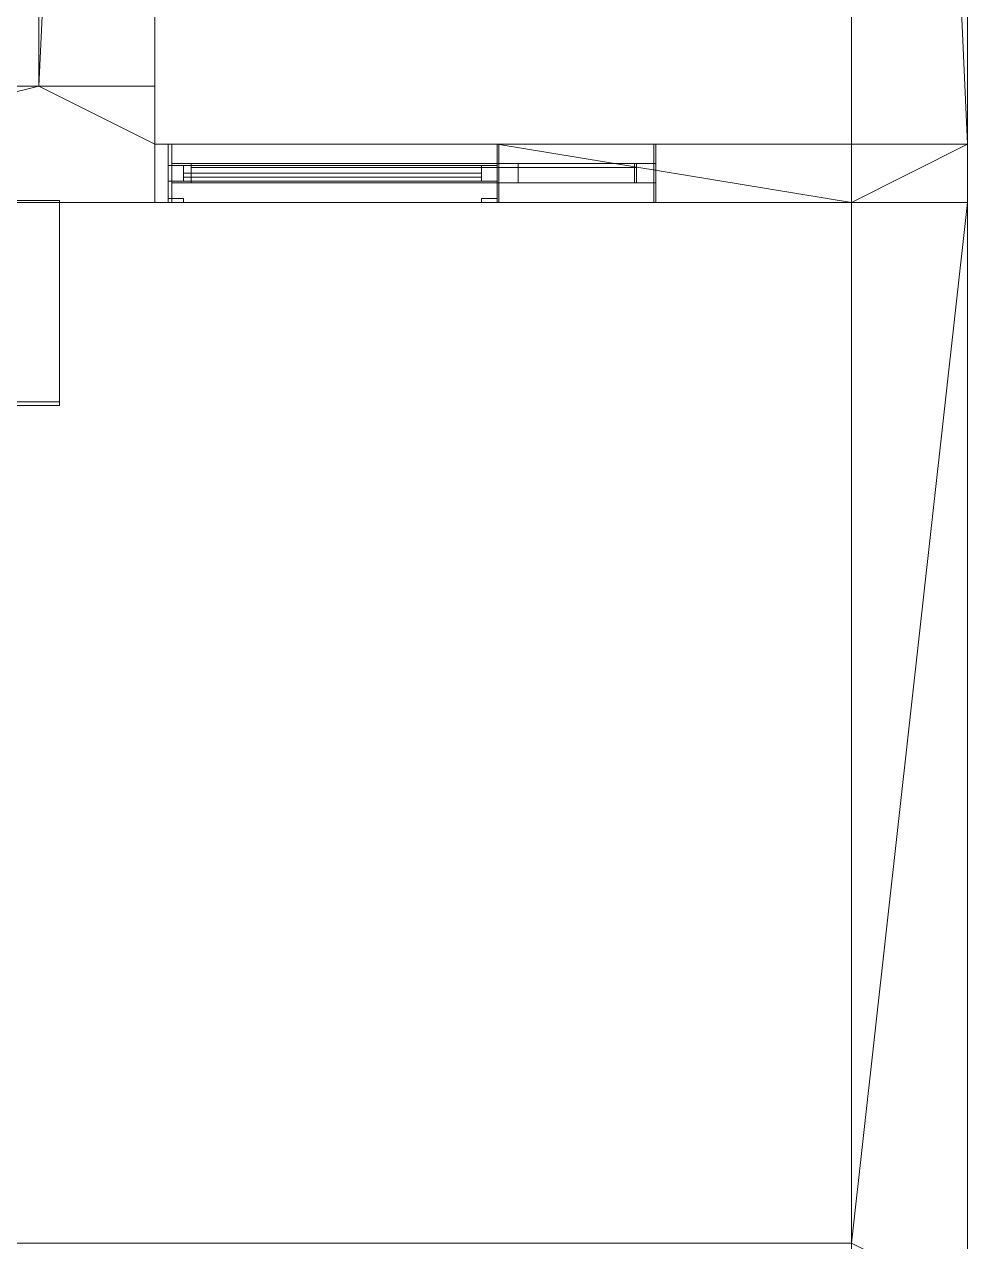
# Model space of a CAD drawing. Header units: millimetres. Extents: x -152400 to 152400, y -152400 to 152400.
# Drawn here: x 1605 to 4041, y 4461 to 7605 of the extents above; entities that cross this region are included whole.
import ezdxf

# ---------------------------------------------------------------- set-up
doc = ezdxf.new("R2010")
doc.units = ezdxf.units.MM
for name, color, linetype, lineweight in [('A-DOOR', 31, 'Continuous', 15), ('A-FLOR', 192, 'Continuous', 15), ('A-GENM', 13, 'Continuous', 9), ('A-GLAZ', 151, 'Continuous', 15), ('A-WALL', 113, 'Continuous', 15)]:
    doc.layers.add(name, color=color, linetype=linetype, lineweight=lineweight)

# ---------------------------------------------------------------- blocks, each defined once
blk = doc.blocks.new('door_205 - door_205-2050832-Cover Sheet View')
at = {"layer": 'A-DOOR', "lineweight": 18}
for p, q in [((-425, -65), (-385, -65)), ((-425, -75), (-425, -65)), ((-385, -75), (-425, -75)), ((-385, -65), (-385, -75)), ((-375, -75), (-385, -75)), ((385, -65), (425, -65)), ((385, -75), (385, -65)), ((425, -75), (385, -75)), ((425, -65), (425, -75))]:
    blk.add_line(p, q, dxfattribs=at)
mesh = blk.add_polyface(dxfattribs=at)
corners = [(-425, 20, 2100), (425, 20, 2100), (425, 20), (385, 20), (385, 20, 2060), (-385, 20, 2060), (-385, 20), (-425, 20)]
mesh.append_faces([[corners[k] for k in face] for face in [(4, 5, 0, 1)]], dxfattribs={"vtx1": -1, "vtx3": -1})
mesh.append_faces([[corners[k] for k in face] for face in [(2, 3, 4, 1)]], dxfattribs={"vtx2": -1})
mesh.append_faces([[corners[k] for k in face] for face in [(5, 6, 7, 0)]], dxfattribs={"vtx3": -1})
mesh = blk.add_polyface(dxfattribs=at)
corners = [(-425, -20), (-425, -20, 2100), (-425, 20, 2100), (-425, 20)]
mesh.append_faces([[corners[k] for k in face] for face in [(0, 1, 2, 3)]])
mesh = blk.add_polyface(dxfattribs=at)
corners = [(-385, -20), (-425, -20), (-425, 20), (-385, 20)]
mesh.append_faces([[corners[k] for k in face] for face in [(3, 0, 1, 2)]])
mesh = blk.add_polyface(dxfattribs=at)
corners = [(-425, -20, 2100), (425, -20, 2100), (425, 20, 2100), (-425, 20, 2100)]
mesh.append_faces([[corners[k] for k in face] for face in [(3, 0, 1, 2)]])
mesh = blk.add_polyface(dxfattribs=at)
corners = [(-385, -20, 2060), (-385, -20), (-385, 20), (-385, 20, 2060)]
mesh.append_faces([[corners[k] for k in face] for face in [(0, 1, 2, 3)]])
mesh = blk.add_polyface(dxfattribs=at)
corners = [(385, -20, 2060), (-385, -20, 2060), (-385, 20, 2060), (385, 20, 2060)]
mesh.append_faces([[corners[k] for k in face] for face in [(0, 1, 2, 3)]])
mesh = blk.add_polyface(dxfattribs=at)
corners = [(385, 0, 2060), (385, 0), (-385, 0), (-385, 0, 2060)]
mesh.append_faces([[corners[k] for k in face] for face in [(2, 3, 0, 1)]])
mesh = blk.add_polyface(dxfattribs=at)
corners = [(-385, -10, 2060), (385, -10, 2060), (385, 0, 2060), (-385, 0, 2060)]
mesh.append_faces([[corners[k] for k in face] for face in [(0, 1, 2, 3)]])
mesh = blk.add_polyface(dxfattribs=at)
corners = [(-385, -10), (-385, -10, 2060), (-385, 0, 2060), (-385, 0)]
mesh.append_faces([[corners[k] for k in face] for face in [(0, 1, 2, 3)]])
mesh = blk.add_polyface(dxfattribs=at)
corners = [(385, -10), (-385, -10), (-385, 0), (385, 0)]
mesh.append_faces([[corners[k] for k in face] for face in [(0, 1, 2, 3)]])
mesh = blk.add_polyface(dxfattribs=at)
corners = [(385, -20), (385, -20, 2060), (385, 20, 2060), (385, 20)]
mesh.append_faces([[corners[k] for k in face] for face in [(0, 1, 2, 3)]])
mesh = blk.add_polyface(dxfattribs=at)
corners = [(425, -20), (385, -20), (385, 20), (425, 20)]
mesh.append_faces([[corners[k] for k in face] for face in [(0, 1, 2, 3)]])
mesh = blk.add_polyface(dxfattribs=at)
corners = [(385, -10, 2060), (385, -10), (385, 0), (385, 0, 2060)]
mesh.append_faces([[corners[k] for k in face] for face in [(0, 1, 2, 3)]])
mesh = blk.add_polyface(dxfattribs=at)
corners = [(425, -20, 2100), (425, -20), (425, 20), (425, 20, 2100)]
mesh.append_faces([[corners[k] for k in face] for face in [(0, 1, 2, 3)]])
mesh = blk.add_polyface(dxfattribs=at)
corners = [(-425, -20, 2100), (-425, -20), (-385, -20), (-385, -20, 2060), (385, -20, 2060), (385, -20), (425, -20), (425, -20, 2100)]
mesh.append_faces([[corners[k] for k in face] for face in [(3, 0, 1, 2)]], dxfattribs={"vtx0": -1})
mesh.append_faces([[corners[k] for k in face] for face in [(0, 3, 4, 7)]], dxfattribs={"vtx0": -1, "vtx2": -1})
mesh.append_faces([[corners[k] for k in face] for face in [(6, 7, 4, 5)]], dxfattribs={"vtx1": -1})
mesh = blk.add_polyface(dxfattribs=at)
corners = [(385, -10, 2060), (-385, -10, 2060), (-385, -10), (385, -10)]
mesh.append_faces([[corners[k] for k in face] for face in [(3, 0, 1, 2)]])
blk = doc.blocks.new('window_218 - window_218-2050815-Cover Sheet View')
at = {"layer": 'A-GLAZ', "lineweight": 18}
mesh = blk.add_polyface(dxfattribs=at)
corners = [(-200, -25, 800), (-200, -25, 2200), (-200, 25, 2200), (-200, 25, 800)]
mesh.append_faces([[corners[k] for k in face] for face in [(0, 1, 2, 3)]])
mesh = blk.add_polyface(dxfattribs=at)
corners = [(200, -25, 800), (-200, -25, 800), (-200, 25, 800), (200, 25, 800)]
mesh.append_faces([[corners[k] for k in face] for face in [(3, 0, 1, 2)]])
mesh = blk.add_polyface(dxfattribs=at)
corners = [(-200, 25, 2200), (200, 25, 2200), (200, 25, 800), (-200, 25, 800), (-150, 25, 2150), (-150, 25, 850), (150, 25, 850), (150, 25, 2150)]
mesh.append_faces([[corners[k] for k in face] for face in [(3, 5, 6, 2), (5, 3, 0, 4)]], dxfattribs={"vtx0": -1, "vtx2": -1})
mesh.append_faces([[corners[k] for k in face] for face in [(1, 2, 6, 7), (7, 4, 0, 1)]], dxfattribs={"vtx1": -1, "vtx3": -1})
mesh = blk.add_polyface(dxfattribs=at)
corners = [(-200, -25, 2200), (200, -25, 2200), (200, 25, 2200), (-200, 25, 2200)]
mesh.append_faces([[corners[k] for k in face] for face in [(3, 0, 1, 2)]])
mesh = blk.add_polyface(dxfattribs=at)
corners = [(-150, -25, 850), (150, -25, 850), (150, 25, 850), (-150, 25, 850)]
mesh.append_faces([[corners[k] for k in face] for face in [(0, 1, 2, 3)]])
mesh = blk.add_polyface(dxfattribs=at)
corners = [(-150, -25, 2150), (-150, -25, 850), (-150, 25, 850), (-150, 25, 2150)]
mesh.append_faces([[corners[k] for k in face] for face in [(3, 0, 1, 2)]])
mesh = blk.add_polyface(dxfattribs=at)
corners = [(150, -25, 2150), (-150, -25, 2150), (-150, 25, 2150), (150, 25, 2150)]
mesh.append_faces([[corners[k] for k in face] for face in [(0, 1, 2, 3)]])
at = {"layer": 'A-GLAZ', "lineweight": 18, "transparency": 33554432}
mesh = blk.add_polyface(dxfattribs=at)
corners = [(-150, 25, 2150), (150, 25, 2150), (150, 25, 850), (-150, 25, 850)]
mesh.append_faces([[corners[k] for k in face] for face in [(3, 0, 1, 2)]])
mesh = blk.add_polyface(dxfattribs=at)
corners = [(-150, 25, 850), (150, 25, 850), (150, 15, 850), (-150, 15, 850)]
mesh.append_faces([[corners[k] for k in face] for face in [(0, 1, 2, 3)]])
mesh = blk.add_polyface(dxfattribs=at)
corners = [(-150, 25, 2150), (-150, 25, 850), (-150, 15, 850), (-150, 15, 2150)]
mesh.append_faces([[corners[k] for k in face] for face in [(0, 1, 2, 3)]])
mesh = blk.add_polyface(dxfattribs=at)
corners = [(150, 25, 2150), (-150, 25, 2150), (-150, 15, 2150), (150, 15, 2150)]
mesh.append_faces([[corners[k] for k in face] for face in [(0, 1, 2, 3)]])
mesh = blk.add_polyface(dxfattribs=at)
corners = [(-150, 15, 2150), (-150, 15, 850), (150, 15, 850), (150, 15, 2150)]
mesh.append_faces([[corners[k] for k in face] for face in [(2, 3, 0, 1)]])
at = {"layer": 'A-GLAZ', "lineweight": 18}
mesh = blk.add_polyface(dxfattribs=at)
corners = [(150, -25, 850), (150, -25, 2150), (150, 25, 2150), (150, 25, 850)]
mesh.append_faces([[corners[k] for k in face] for face in [(3, 0, 1, 2)]])
at = {"layer": 'A-GLAZ', "lineweight": 18, "transparency": 33554432}
mesh = blk.add_polyface(dxfattribs=at)
corners = [(150, 25, 850), (150, 25, 2150), (150, 15, 2150), (150, 15, 850)]
mesh.append_faces([[corners[k] for k in face] for face in [(0, 1, 2, 3)]])
at = {"layer": 'A-GLAZ', "lineweight": 18}
mesh = blk.add_polyface(dxfattribs=at)
corners = [(200, -25, 2200), (200, -25, 800), (200, 25, 800), (200, 25, 2200)]
mesh.append_faces([[corners[k] for k in face] for face in [(0, 1, 2, 3)]])
mesh = blk.add_polyface(dxfattribs=at)
corners = [(-200, -25, 2200), (-200, -25, 800), (200, -25, 800), (200, -25, 2200), (-150, -25, 2150), (150, -25, 2150), (150, -25, 850), (-150, -25, 850)]
mesh.append_faces([[corners[k] for k in face] for face in [(0, 4, 5, 3), (4, 0, 1, 7)]], dxfattribs={"vtx0": -1, "vtx2": -1})
mesh.append_faces([[corners[k] for k in face] for face in [(2, 3, 5, 6), (6, 7, 1, 2)]], dxfattribs={"vtx1": -1, "vtx3": -1})
blk = doc.blocks.new('window_218 - window_218-2050817-Cover Sheet View')
at = {"layer": 'A-GLAZ', "lineweight": 18}
mesh = blk.add_polyface(dxfattribs=at)
corners = [(-625.1, -25, 800), (-625.1, -25, 1200), (-625.1, 25, 1200), (-625.1, 25, 800)]
mesh.append_faces([[corners[k] for k in face] for face in [(0, 1, 2, 3)]])
mesh = blk.add_polyface(dxfattribs=at)
corners = [(625.1, -25, 800), (-625.1, -25, 800), (-625.1, 25, 800), (625.1, 25, 800)]
mesh.append_faces([[corners[k] for k in face] for face in [(3, 0, 1, 2)]])
mesh = blk.add_polyface(dxfattribs=at)
corners = [(-625.1, 25, 1200), (625.1, 25, 1200), (625.1, 25, 800), (-625.1, 25, 800), (-575.1, 25, 1150), (-575.1, 25, 850), (575.1, 25, 850), (575.1, 25, 1150)]
mesh.append_faces([[corners[k] for k in face] for face in [(3, 5, 6, 2), (2, 6, 7, 1)]], dxfattribs={"vtx0": -1, "vtx2": -1})
mesh.append_faces([[corners[k] for k in face] for face in [(4, 5, 3, 0), (7, 4, 0, 1)]], dxfattribs={"vtx1": -1, "vtx3": -1})
mesh = blk.add_polyface(dxfattribs=at)
corners = [(-625.1, -25, 1200), (625.1, -25, 1200), (625.1, 25, 1200), (-625.1, 25, 1200)]
mesh.append_faces([[corners[k] for k in face] for face in [(3, 0, 1, 2)]])
mesh = blk.add_polyface(dxfattribs=at)
corners = [(-575.1, -25, 850), (575.1, -25, 850), (575.1, 25, 850), (-575.1, 25, 850)]
mesh.append_faces([[corners[k] for k in face] for face in [(0, 1, 2, 3)]])
mesh = blk.add_polyface(dxfattribs=at)
corners = [(-575.1, -25, 1150), (-575.1, -25, 850), (-575.1, 25, 850), (-575.1, 25, 1150)]
mesh.append_faces([[corners[k] for k in face] for face in [(0, 1, 2, 3)]])
mesh = blk.add_polyface(dxfattribs=at)
corners = [(575.1, -25, 1150), (-575.1, -25, 1150), (-575.1, 25, 1150), (575.1, 25, 1150)]
mesh.append_faces([[corners[k] for k in face] for face in [(0, 1, 2, 3)]])
at = {"layer": 'A-GLAZ', "lineweight": 18, "transparency": 33554432}
mesh = blk.add_polyface(dxfattribs=at)
corners = [(-575.1, 25, 1150), (575.1, 25, 1150), (575.1, 25, 850), (-575.1, 25, 850)]
mesh.append_faces([[corners[k] for k in face] for face in [(3, 0, 1, 2)]])
mesh = blk.add_polyface(dxfattribs=at)
corners = [(-575.1, 25, 850), (575.1, 25, 850), (575.1, 15, 850), (-575.1, 15, 850)]
mesh.append_faces([[corners[k] for k in face] for face in [(0, 1, 2, 3)]])
mesh = blk.add_polyface(dxfattribs=at)
corners = [(-575.1, 25, 1150), (-575.1, 25, 850), (-575.1, 15, 850), (-575.1, 15, 1150)]
mesh.append_faces([[corners[k] for k in face] for face in [(0, 1, 2, 3)]])
mesh = blk.add_polyface(dxfattribs=at)
corners = [(575.1, 25, 1150), (-575.1, 25, 1150), (-575.1, 15, 1150), (575.1, 15, 1150)]
mesh.append_faces([[corners[k] for k in face] for face in [(0, 1, 2, 3)]])
mesh = blk.add_polyface(dxfattribs=at)
corners = [(-575.1, 15, 1150), (-575.1, 15, 850), (575.1, 15, 850), (575.1, 15, 1150)]
mesh.append_faces([[corners[k] for k in face] for face in [(2, 3, 0, 1)]])
at = {"layer": 'A-GLAZ', "lineweight": 18}
mesh = blk.add_polyface(dxfattribs=at)
corners = [(575.1, -25, 850), (575.1, -25, 1150), (575.1, 25, 1150), (575.1, 25, 850)]
mesh.append_faces([[corners[k] for k in face] for face in [(0, 1, 2, 3)]])
at = {"layer": 'A-GLAZ', "lineweight": 18, "transparency": 33554432}
mesh = blk.add_polyface(dxfattribs=at)
corners = [(575.1, 25, 850), (575.1, 25, 1150), (575.1, 15, 1150), (575.1, 15, 850)]
mesh.append_faces([[corners[k] for k in face] for face in [(0, 1, 2, 3)]])
at = {"layer": 'A-GLAZ', "lineweight": 18}
mesh = blk.add_polyface(dxfattribs=at)
corners = [(625.1, -25, 1200), (625.1, -25, 800), (625.1, 25, 800), (625.1, 25, 1200)]
mesh.append_faces([[corners[k] for k in face] for face in [(0, 1, 2, 3)]])
mesh = blk.add_polyface(dxfattribs=at)
corners = [(-625.1, -25, 1200), (-625.1, -25, 800), (625.1, -25, 800), (625.1, -25, 1200), (-575.1, -25, 1150), (575.1, -25, 1150), (575.1, -25, 850), (-575.1, -25, 850)]
mesh.append_faces([[corners[k] for k in face] for face in [(0, 4, 5, 3), (3, 5, 6, 2)]], dxfattribs={"vtx0": -1, "vtx2": -1})
mesh.append_faces([[corners[k] for k in face] for face in [(7, 4, 0, 1), (6, 7, 1, 2)]], dxfattribs={"vtx1": -1, "vtx3": -1})
blk = doc.blocks.new('db74ce14813eb0d5c54c8992806b22fb846ee34c - db74ce14813eb0d5c54c8992806b22fb846ee34c-2050852-Cover Sheet View')
at = {"layer": 'A-GENM'}
mesh = blk.add_polyface(dxfattribs=at)
corners = [(260, 635, 870), (-260, 635, 870), (-260, -635, 870), (260, -635, 870)]
mesh.append_faces([[corners[k] for k in face] for face in [(3, 0, 1, 2)]])
mesh = blk.add_polyface(dxfattribs=at)
corners = [(260, 635), (260, -635), (-260, -635), (-260, 635)]
mesh.append_faces([[corners[k] for k in face] for face in [(2, 3, 0, 1)]])
mesh = blk.add_polyface(dxfattribs=at)
corners = [(-260, 635, 870), (260, 635, 870), (260, 635), (-260, 635)]
mesh.append_faces([[corners[k] for k in face] for face in [(0, 1, 2, 3)]])
mesh = blk.add_polyface(dxfattribs=at)
corners = [(-260, -635, 870), (-260, 635, 870), (-260, 635), (-260, -635)]
mesh.append_faces([[corners[k] for k in face] for face in [(3, 0, 1, 2)]])
mesh = blk.add_polyface(dxfattribs=at)
corners = [(270, -635, 900), (270, 635, 900), (-260, 635, 900), (-260, -635, 900)]
mesh.append_faces([[corners[k] for k in face] for face in [(3, 0, 1, 2)]])
mesh = blk.add_polyface(dxfattribs=at)
corners = [(270, -635, 870), (-260, -635, 870), (-260, 635, 870), (270, 635, 870)]
mesh.append_faces([[corners[k] for k in face] for face in [(2, 3, 0, 1)]])
mesh = blk.add_polyface(dxfattribs=at)
corners = [(-260, 635, 900), (270, 635, 900), (270, 635, 870), (-260, 635, 870)]
mesh.append_faces([[corners[k] for k in face] for face in [(0, 1, 2, 3)]])
mesh = blk.add_polyface(dxfattribs=at)
corners = [(-260, -635, 900), (-260, 635, 900), (-260, 635, 870), (-260, -635, 870)]
mesh.append_faces([[corners[k] for k in face] for face in [(0, 1, 2, 3)]])
mesh = blk.add_polyface(dxfattribs=at)
corners = [(260, 635, 870), (260, -635, 870), (260, -635), (260, 635)]
mesh.append_faces([[corners[k] for k in face] for face in [(3, 0, 1, 2)]])
mesh = blk.add_polyface(dxfattribs=at)
corners = [(260, 635, 870), (260, 635, 80), (260, 0, 80), (260, 0, 870)]
mesh.append_faces([[corners[k] for k in face] for face in [(2, 3, 0, 1)]])
mesh = blk.add_polyface(dxfattribs=at)
corners = [(270, 0, 870), (270, 635, 870), (260, 635, 870), (260, 0, 870)]
mesh.append_faces([[corners[k] for k in face] for face in [(0, 1, 2, 3)]])
mesh = blk.add_polyface(dxfattribs=at)
corners = [(270, 635, 80), (270, 0, 80), (260, 0, 80), (260, 635, 80)]
mesh.append_faces([[corners[k] for k in face] for face in [(0, 1, 2, 3)]])
mesh = blk.add_polyface(dxfattribs=at)
corners = [(270, 635, 870), (270, 635, 80), (260, 635, 80), (260, 635, 870)]
mesh.append_faces([[corners[k] for k in face] for face in [(0, 1, 2, 3)]])
mesh = blk.add_polyface(dxfattribs=at)
corners = [(270, 635, 870), (270, 0, 870), (270, 0, 80), (270, 635, 80)]
mesh.append_faces([[corners[k] for k in face] for face in [(3, 0, 1, 2)]])
mesh = blk.add_polyface(dxfattribs=at)
corners = [(270, 635, 900), (270, -635, 900), (270, -635, 870), (270, 635, 870)]
mesh.append_faces([[corners[k] for k in face] for face in [(0, 1, 2, 3)]])
mesh = blk.add_polyface(dxfattribs=at)
corners = [(260, 0, 870), (260, 0, 80), (260, -635, 80), (260, -635, 870)]
mesh.append_faces([[corners[k] for k in face] for face in [(2, 3, 0, 1)]])
mesh = blk.add_polyface(dxfattribs=at)
corners = [(270, -635, 870), (270, 0, 870), (260, 0, 870), (260, -635, 870)]
mesh.append_faces([[corners[k] for k in face] for face in [(0, 1, 2, 3)]])
mesh = blk.add_polyface(dxfattribs=at)
corners = [(270, 0, 80), (270, -635, 80), (260, -635, 80), (260, 0, 80)]
mesh.append_faces([[corners[k] for k in face] for face in [(0, 1, 2, 3)]])
mesh = blk.add_polyface(dxfattribs=at)
corners = [(270, 0, 870), (270, 0, 80), (260, 0, 80), (260, 0, 870)]
mesh.append_faces([[corners[k] for k in face] for face in [(0, 1, 2, 3)]])
mesh = blk.add_polyface(dxfattribs=at)
corners = [(270, 0, 80), (270, 0, 870), (260, 0, 870), (260, 0, 80)]
mesh.append_faces([[corners[k] for k in face] for face in [(0, 1, 2, 3)]])
mesh = blk.add_polyface(dxfattribs=at)
corners = [(270, 0, 870), (270, -635, 870), (270, -635, 80), (270, 0, 80)]
mesh.append_faces([[corners[k] for k in face] for face in [(3, 0, 1, 2)]])
mesh = blk.add_polyface(dxfattribs=at)
corners = [(260, -635, 870), (-260, -635, 870), (-260, -635), (260, -635)]
mesh.append_faces([[corners[k] for k in face] for face in [(0, 1, 2, 3)]])
mesh = blk.add_polyface(dxfattribs=at)
corners = [(270, -635, 900), (-260, -635, 900), (-260, -635, 870), (270, -635, 870)]
mesh.append_faces([[corners[k] for k in face] for face in [(0, 1, 2, 3)]])
mesh = blk.add_polyface(dxfattribs=at)
corners = [(270, -635, 80), (270, -635, 870), (260, -635, 870), (260, -635, 80)]
mesh.append_faces([[corners[k] for k in face] for face in [(0, 1, 2, 3)]])

msp = doc.modelspace()

# ---------------------------------------------------------------- block references
at = {"layer": 'A-DOOR', "lineweight": 18}
msp.add_blockref('door_205 - door_205-2050832-Cover Sheet View', (2400.71, 7220), dxfattribs=at)
at = {"layer": 'A-GENM', "rotation": 270}
msp.add_blockref('db74ce14813eb0d5c54c8992806b22fb846ee34c - db74ce14813eb0d5c54c8992806b22fb846ee34c-2050852-Cover Sheet View', (1060, 6890), dxfattribs=at)
at = {"layer": 'A-GLAZ', "lineweight": 18, "transparency": 33554432}
for name, p in [('window_218 - window_218-2050817-Cover Sheet View', (2610.61, 7220, 1300)), ('window_218 - window_218-2050815-Cover Sheet View', (3030.41, 7220, -100))]:
    msp.add_blockref(name, p, dxfattribs=at)

# ---------------------------------------------------------------- meshes
at = {"layer": 'A-FLOR', "lineweight": 18}
mesh = msp.add_polyface(dxfattribs=at)
corners = [(1942, 10635), (3741, 10635), (3741, 7295), (1942, 7295)]
mesh.append_faces([[corners[k] for k in face] for face in [(3, 0, 1, 2)]])
mesh = msp.add_polyface(dxfattribs=at)
corners = [(1942, 10635, 1), (1942, 7295, 1), (3741, 7295, 1), (3741, 10635, 1)]
mesh.append_faces([[corners[k] for k in face] for face in [(2, 3, 0, 1)]])
mesh = msp.add_polyface(dxfattribs=at)
corners = [(1942, 10635), (1942, 7295), (1942, 7295, 1), (1942, 10635, 1)]
mesh.append_faces([[corners[k] for k in face] for face in [(0, 1, 2, 3)]])
mesh = msp.add_polyface(dxfattribs=at)
corners = [(3741, 7295), (3741, 10635), (3741, 10635, 1), (3741, 7295, 1)]
mesh.append_faces([[corners[k] for k in face] for face in [(0, 1, 2, 3)]])
mesh = msp.add_polyface(dxfattribs=at)
corners = [(1942, 7295), (3741, 7295), (3741, 7295, 1), (1942, 7295, 1)]
mesh.append_faces([[corners[k] for k in face] for face in [(0, 1, 2, 3)]])
mesh = msp.add_polyface(dxfattribs=at)
corners = [(427, 7145), (3741, 7145), (3741, 4457), (427, 4457)]
mesh.append_faces([[corners[k] for k in face] for face in [(3, 0, 1, 2)]])
mesh = msp.add_polyface(dxfattribs=at)
corners = [(427, 7145, 1), (427, 4457, 1), (3741, 4457, 1), (3741, 7145, 1)]
mesh.append_faces([[corners[k] for k in face] for face in [(2, 3, 0, 1)]])
mesh = msp.add_polyface(dxfattribs=at)
corners = [(3741, 7145), (427, 7145), (427, 7145, 1), (3741, 7145, 1)]
mesh.append_faces([[corners[k] for k in face] for face in [(0, 1, 2, 3)]])
mesh = msp.add_polyface(dxfattribs=at)
corners = [(3741, 4457), (3741, 7145), (3741, 7145, 1), (3741, 4457, 1)]
mesh.append_faces([[corners[k] for k in face] for face in [(0, 1, 2, 3)]])
at = {"layer": 'A-WALL', "lineweight": 18}
mesh = msp.add_polyface(dxfattribs=at)
corners = [(1642, 7445, 2580), (1642, 10635, 2580), (1642, 10635), (1642, 9096.2), (1642, 9096.2, 2500), (1642, 8146.2, 2500), (1642, 8146.2), (1642, 7445)]
mesh.append_faces([[corners[k] for k in face] for face in [(0, 1, 4, 5)]], dxfattribs={"vtx1": -1, "vtx3": -1})
mesh.append_faces([[corners[k] for k in face] for face in [(2, 3, 4, 1)]], dxfattribs={"vtx2": -1})
mesh.append_faces([[corners[k] for k in face] for face in [(5, 6, 7, 0)]], dxfattribs={"vtx3": -1})
mesh = msp.add_polyface(dxfattribs=at)
corners = [(1942, 8146.2), (1942, 7445), (1642, 7445), (1642, 8146.2), (1942, 10635), (1942, 9096.2), (1642, 9096.2), (1642, 10635), (1643.5, 10635), (1793.5, 10635)]
mesh.append_faces([[corners[k] for k in face] for face in [(0, 1, 2, 3)]])
mesh.append_faces([[corners[k] for k in face] for face in [(9, 4, 5, 6), (6, 7, 8, 9)]], dxfattribs={"vtx3": -1})
mesh = msp.add_polyface(dxfattribs=at)
corners = [(1942, 7445, 2580), (1942, 10635, 2580), (1793.5, 10635, 2580), (1643.5, 10635, 2580), (1642, 10635, 2580), (1642, 7445, 2580)]
mesh.append_faces([[corners[k] for k in face] for face in [(0, 1, 2, 5), (3, 4, 5, 2)]], dxfattribs={"vtx2": -1})
mesh = msp.add_polyface(dxfattribs=at)
corners = [(1942, 10635, 2580), (1942, 7445, 2580), (1942, 7445), (1942, 8146.2), (1942, 8146.2, 2500), (1942, 9096.2, 2500), (1942, 9096.2), (1942, 10635)]
mesh.append_faces([[corners[k] for k in face] for face in [(1, 4, 5, 0)]], dxfattribs={"vtx0": -1, "vtx2": -1})
mesh.append_faces([[corners[k] for k in face] for face in [(2, 3, 4, 1)]], dxfattribs={"vtx2": -1})
mesh.append_faces([[corners[k] for k in face] for face in [(5, 6, 7, 0)]], dxfattribs={"vtx3": -1})
mesh = msp.add_polyface(dxfattribs=at)
corners = [(3741, 10635), (3741, 7295), (3741, 7295, 2580), (3741, 10635, 2580)]
mesh.append_faces([[corners[k] for k in face] for face in [(2, 3, 0, 1)]])
mesh = msp.add_polyface(dxfattribs=at)
corners = [(3741, 7295), (3741, 10635), (3889.5, 10635), (4039.5, 10635), (4041, 10635), (4041, 7295)]
mesh.append_faces([[corners[k] for k in face] for face in [(0, 1, 2, 5), (3, 4, 5, 2)]], dxfattribs={"vtx2": -1})
mesh = msp.add_polyface(dxfattribs=at)
corners = [(3741, 10635, 2580), (3741, 7295, 2580), (4041, 7295, 2580), (4041, 10635, 2580), (4039.5, 10635, 2580), (3889.5, 10635, 2580)]
mesh.append_faces([[corners[k] for k in face] for face in [(5, 0, 1, 2), (2, 3, 4, 5)]], dxfattribs={"vtx3": -1})
mesh = msp.add_polyface(dxfattribs=at)
corners = [(4041, 10635), (4041, 10635, 2580), (4041, 7295, 2580), (4041, 7295)]
mesh.append_faces([[corners[k] for k in face] for face in [(1, 2, 3, 0)]])
mesh = msp.add_polyface(dxfattribs=at)
corners = [(1942, 7445), (1642, 7445), (327, 7445), (327, 7445, 2580), (1642, 7445, 2580), (1942, 7445, 2580), (1506.2, 7445, 950), (1506.2, 7445, 2500), (606.2, 7445, 2500), (606.2, 7445, 950)]
mesh.append_faces([[corners[k] for k in face] for face in [(6, 0, 1, 9), (9, 2, 3, 8), (8, 3, 4), (9, 1, 2)]], dxfattribs={"vtx0": -1, "vtx2": -1})
mesh.append_faces([[corners[k] for k in face] for face in [(5, 0, 6, 7), (4, 5, 7, 8)]], dxfattribs={"vtx1": -1, "vtx3": -1})
mesh = msp.add_polyface(dxfattribs=at)
corners = [(1942, 7145), (427, 7145), (327, 7145), (327, 7445), (1642, 7445), (1942, 7445), (1942, 7295)]
mesh.append_faces([[corners[k] for k in face] for face in [(5, 6, 4)]], dxfattribs={"vtx1": -1})
mesh.append_faces([[corners[k] for k in face] for face in [(0, 1, 4, 6)]], dxfattribs={"vtx1": -1, "vtx2": -1})
mesh.append_faces([[corners[k] for k in face] for face in [(1, 2, 3, 4)]], dxfattribs={"vtx3": -1})
mesh = msp.add_polyface(dxfattribs=at)
corners = [(327, 7145, 2580), (427, 7145, 2580), (1942, 7145, 2580), (1942, 7295, 2580), (1942, 7445, 2580), (1642, 7445, 2580), (327, 7445, 2580)]
mesh.append_faces([[corners[k] for k in face] for face in [(5, 1, 2, 3)]], dxfattribs={"vtx0": -1, "vtx3": -1})
mesh.append_faces([[corners[k] for k in face] for face in [(6, 0, 1, 5), (3, 4, 5)]], dxfattribs={"vtx2": -1})
mesh = msp.add_polyface(dxfattribs=at)
corners = [(1942, 7445), (1942, 7445, 2580), (1642, 7445, 2580), (1642, 7445)]
mesh.append_faces([[corners[k] for k in face] for face in [(3, 0, 1, 2)]])
mesh = msp.add_polyface(dxfattribs=at)
corners = [(1942, 7145, 2580), (1942, 7145), (1942, 7295), (1942, 7445), (1942, 7445, 2580), (1942, 7295, 2580)]
mesh.append_faces([[corners[k] for k in face] for face in [(4, 5, 2, 3)]], dxfattribs={"vtx1": -1})
mesh.append_faces([[corners[k] for k in face] for face in [(0, 1, 2, 5)]], dxfattribs={"vtx2": -1})
mesh = msp.add_polyface(dxfattribs=at)
corners = [(1942, 7295, 2580), (3741, 7295, 2580), (4041, 7295, 2580), (4041, 7295), (3741, 7295), (2825.71, 7295), (2825.71, 7295, 2100), (2830.41, 7295, 2100), (2830.41, 7295, 700), (3230.41, 7295, 700), (3230.41, 7295, 2100), (3235.7, 7295, 2100), (3235.7, 7295, 2500), (1985.52, 7295, 2500), (1985.52, 7295, 2100), (1975.71, 7295, 2100), (1975.71, 7295), (1942, 7295)]
mesh.append_faces([[corners[k] for k in face] for face in [(15, 0, 13, 14)]], dxfattribs={"vtx0": -1, "vtx1": -1})
mesh.append_faces([[corners[k] for k in face] for face in [(5, 8, 9)]], dxfattribs={"vtx0": -1, "vtx2": -1})
mesh.append_faces([[corners[k] for k in face] for face in [(9, 3, 4, 5)]], dxfattribs={"vtx0": -1, "vtx3": -1})
mesh.append_faces([[corners[k] for k in face] for face in [(10, 11, 9)]], dxfattribs={"vtx1": -1})
mesh.append_faces([[corners[k] for k in face] for face in [(2, 3, 9, 11)]], dxfattribs={"vtx1": -1, "vtx2": -1, "vtx3": -1})
mesh.append_faces([[corners[k] for k in face] for face in [(1, 2, 11, 12), (0, 1, 12, 13)]], dxfattribs={"vtx1": -1, "vtx3": -1})
mesh.append_faces([[corners[k] for k in face] for face in [(6, 7, 8, 5)]], dxfattribs={"vtx2": -1})
mesh.append_faces([[corners[k] for k in face] for face in [(15, 16, 17, 0)]], dxfattribs={"vtx3": -1})
mesh = msp.add_polyface(dxfattribs=at)
corners = [(1942, 7295), (1975.71, 7295), (1975.71, 7145), (1942, 7145), (2825.71, 7295), (3741, 7295), (4041, 7295), (4041, 7145), (3741, 7145), (2825.71, 7145)]
mesh.append_faces([[corners[k] for k in face] for face in [(3, 0, 1, 2)]])
mesh.append_faces([[corners[k] for k in face] for face in [(4, 8, 9), (8, 6, 7)]], dxfattribs={"vtx0": -1})
mesh.append_faces([[corners[k] for k in face] for face in [(8, 4, 5, 6)]], dxfattribs={"vtx0": -1, "vtx3": -1})
mesh = msp.add_polyface(dxfattribs=at)
corners = [(4041, 7295, 2580), (3741, 7295, 2580), (1942, 7295, 2580), (1942, 7145, 2580), (3741, 7145, 2580), (4041, 7145, 2580)]
mesh.append_faces([[corners[k] for k in face] for face in [(0, 1, 4, 5)]], dxfattribs={"vtx1": -1})
mesh.append_faces([[corners[k] for k in face] for face in [(1, 2, 3, 4)]], dxfattribs={"vtx3": -1})
mesh = msp.add_polyface(dxfattribs=at)
corners = [(1942, 7295, 2580), (1942, 7295), (1942, 7145), (1942, 7145, 2580)]
mesh.append_faces([[corners[k] for k in face] for face in [(1, 2, 3, 0)]])
mesh = msp.add_polyface(dxfattribs=at)
corners = [(1975.71, 7145, 2100), (1975.71, 7295, 2100), (1985.52, 7295, 2100), (1985.52, 7145, 2100)]
mesh.append_faces([[corners[k] for k in face] for face in [(2, 3, 0, 1)]])
mesh = msp.add_polyface(dxfattribs=at)
corners = [(1975.71, 7295, 2100), (1975.71, 7145, 2100), (1975.71, 7145), (1975.71, 7295)]
mesh.append_faces([[corners[k] for k in face] for face in [(0, 1, 2, 3)]])
mesh = msp.add_polyface(dxfattribs=at)
corners = [(1985.52, 7295, 2500), (1985.52, 7145, 2500), (1985.52, 7145, 2100), (1985.52, 7295, 2100)]
mesh.append_faces([[corners[k] for k in face] for face in [(2, 3, 0, 1)]])
mesh = msp.add_polyface(dxfattribs=at)
corners = [(1985.52, 7145, 2500), (1985.52, 7295, 2500), (3235.7, 7295, 2500), (3235.7, 7145, 2500)]
mesh.append_faces([[corners[k] for k in face] for face in [(0, 1, 2, 3)]])
mesh = msp.add_polyface(dxfattribs=at)
corners = [(3235.7, 7145, 2100), (3235.7, 7295, 2100), (3230.41, 7295, 2100), (3230.41, 7145, 2100), (2825.71, 7295, 2100), (2825.71, 7145, 2100), (2830.41, 7145, 2100), (2830.41, 7295, 2100)]
mesh.append_faces([[corners[k] for k in face] for face in [(0, 1, 2, 3), (6, 7, 4, 5)]])
mesh = msp.add_polyface(dxfattribs=at)
corners = [(2825.71, 7295, 2100), (2825.71, 7295), (2825.71, 7145), (2825.71, 7145, 2100)]
mesh.append_faces([[corners[k] for k in face] for face in [(2, 3, 0, 1)]])
mesh = msp.add_polyface(dxfattribs=at)
corners = [(2830.41, 7145, 700), (2830.41, 7295, 700), (2830.41, 7295, 2100), (2830.41, 7145, 2100)]
mesh.append_faces([[corners[k] for k in face] for face in [(0, 1, 2, 3)]])
mesh = msp.add_polyface(dxfattribs=at)
corners = [(2830.41, 7295, 700), (2830.41, 7145, 700), (3230.41, 7145, 700), (3230.41, 7295, 700)]
mesh.append_faces([[corners[k] for k in face] for face in [(3, 0, 1, 2)]])
mesh = msp.add_polyface(dxfattribs=at)
corners = [(3230.41, 7295, 700), (3230.41, 7145, 700), (3230.41, 7145, 2100), (3230.41, 7295, 2100)]
mesh.append_faces([[corners[k] for k in face] for face in [(2, 3, 0, 1)]])
mesh = msp.add_polyface(dxfattribs=at)
corners = [(3235.7, 7295, 2100), (3235.7, 7145, 2100), (3235.7, 7145, 2500), (3235.7, 7295, 2500)]
mesh.append_faces([[corners[k] for k in face] for face in [(3, 0, 1, 2)]])
mesh = msp.add_polyface(dxfattribs=at)
corners = [(3741, 7295, 2580), (3741, 7295), (4041, 7295), (4041, 7295, 2580)]
mesh.append_faces([[corners[k] for k in face] for face in [(1, 2, 3, 0)]])
mesh = msp.add_polyface(dxfattribs=at)
corners = [(4041, 7295), (4041, 7295, 2580), (4041, 7145, 2580), (4041, 7145)]
mesh.append_faces([[corners[k] for k in face] for face in [(2, 3, 0, 1)]])
mesh = msp.add_polyface(dxfattribs=at)
corners = [(327, 7145), (427, 7145), (1942, 7145), (1942, 7145, 2580), (427, 7145, 2580), (327, 7145, 2580), (1506.2, 7145, 2500), (1506.2, 7145, 950), (606.2, 7145, 950), (606.2, 7145, 2500)]
mesh.append_faces([[corners[k] for k in face] for face in [(8, 0, 1, 7), (7, 1, 2), (3, 6, 7, 2), (6, 3, 4)]], dxfattribs={"vtx0": -1, "vtx2": -1})
mesh.append_faces([[corners[k] for k in face] for face in [(5, 0, 8, 9), (4, 5, 9, 6)]], dxfattribs={"vtx1": -1, "vtx3": -1})
mesh = msp.add_polyface(dxfattribs=at)
corners = [(4041, 7145, 2580), (3741, 7145, 2580), (1942, 7145, 2580), (1942, 7145), (1975.71, 7145), (1975.71, 7145, 2100), (1985.52, 7145, 2100), (1985.52, 7145, 2500), (3235.7, 7145, 2500), (3235.7, 7145, 2100), (3230.41, 7145, 2100), (3230.41, 7145, 700), (2830.41, 7145, 700), (2830.41, 7145, 2100), (2825.71, 7145, 2100), (2825.71, 7145), (3741, 7145), (4041, 7145)]
mesh.append_faces([[corners[k] for k in face] for face in [(5, 3, 4)]], dxfattribs={"vtx0": -1})
mesh.append_faces([[corners[k] for k in face] for face in [(9, 11, 0)]], dxfattribs={"vtx0": -1, "vtx1": -1, "vtx2": -1})
mesh.append_faces([[corners[k] for k in face] for face in [(5, 7, 2, 3)]], dxfattribs={"vtx0": -1, "vtx1": -1, "vtx3": -1})
mesh.append_faces([[corners[k] for k in face] for face in [(2, 7, 8, 1), (1, 8, 9, 0)]], dxfattribs={"vtx0": -1, "vtx2": -1})
mesh.append_faces([[corners[k] for k in face] for face in [(11, 16, 17, 0)]], dxfattribs={"vtx0": -1, "vtx3": -1})
mesh.append_faces([[corners[k] for k in face] for face in [(14, 15, 12, 13), (6, 7, 5)]], dxfattribs={"vtx1": -1})
mesh.append_faces([[corners[k] for k in face] for face in [(11, 12, 15, 16)]], dxfattribs={"vtx1": -1, "vtx3": -1})
mesh.append_faces([[corners[k] for k in face] for face in [(9, 10, 11)]], dxfattribs={"vtx2": -1})
mesh = msp.add_polyface(dxfattribs=at)
corners = [(3741, 7145), (3741, 4457), (3741, 4307), (3741, 4307, 2580), (3741, 4457, 2580), (3741, 7145, 2580)]
mesh.append_faces([[corners[k] for k in face] for face in [(5, 0, 1, 4), (2, 3, 4, 1)]], dxfattribs={"vtx2": -1})
mesh = msp.add_polyface(dxfattribs=at)
corners = [(3741, 4307), (3741, 4457), (3741, 7145), (4041, 7145), (4041, 4307)]
mesh.append_faces([[corners[k] for k in face] for face in [(1, 4, 0)]], dxfattribs={"vtx0": -1})
mesh.append_faces([[corners[k] for k in face] for face in [(3, 4, 1, 2)]], dxfattribs={"vtx1": -1})
mesh = msp.add_polyface(dxfattribs=at)
corners = [(3741, 7145, 2580), (3741, 4457, 2580), (3741, 4307, 2580), (4041, 4307, 2580), (4041, 7145, 2580)]
mesh.append_faces([[corners[k] for k in face] for face in [(1, 4, 0)]], dxfattribs={"vtx0": -1})
mesh.append_faces([[corners[k] for k in face] for face in [(3, 4, 1, 2)]], dxfattribs={"vtx1": -1})
mesh = msp.add_polyface(dxfattribs=at)
corners = [(3741, 7145), (3741, 7145, 2580), (4041, 7145, 2580), (4041, 7145)]
mesh.append_faces([[corners[k] for k in face] for face in [(3, 0, 1, 2)]])
mesh = msp.add_polyface(dxfattribs=at)
corners = [(4041, 7145), (4041, 7145, 2580), (4041, 4307, 2580), (4041, 4307)]
mesh.append_faces([[corners[k] for k in face] for face in [(2, 3, 0, 1)]])

doc.saveas('drawing.dxf')
